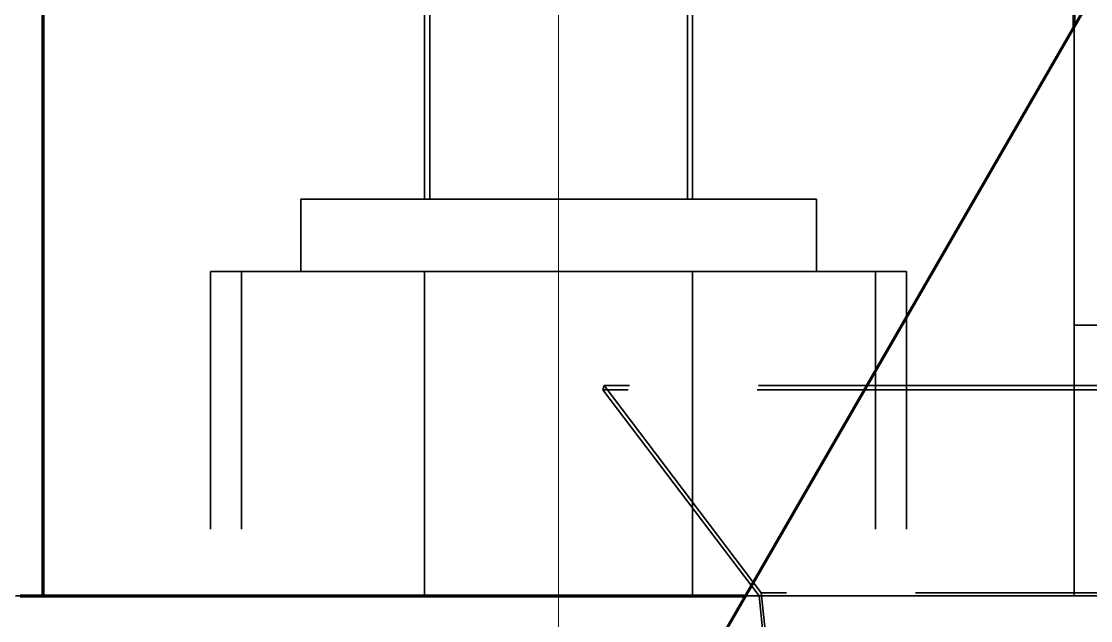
# Model space of a CAD drawing. Header units: millimetres. Extents: x 0 to 2382, y 0 to 420.
# Drawn here: x 937.59 to 945.89, y 346.25 to 350.9 of the extents above; entities that cross this region are included whole.
import ezdxf

# ---------------------------------------------------------------- set-up
doc = ezdxf.new("R2010")
doc.units = ezdxf.units.MM
doc.linetypes.add('IRAM-E-TRAZOS', pattern=[5, 4, -1])
doc.linetypes.add('IRAM-F-TRAZO-PUNTO', pattern=[20, 15, -2, 1, -2])
for name, color, linetype, lineweight in [('01-VISIBLE', 7, 'CONTINUOUS', 70), ('02-OCULTA', 4, 'IRAM-E-TRAZOS', 35), ('03-EJE', 1, 'IRAM-F-TRAZO-PUNTO', 18), ('08-FINA', 5, 'CONTINUOUS', 18)]:
    doc.layers.add(name, color=color, linetype=linetype, lineweight=lineweight)

msp = doc.modelspace()

# ---------------------------------------------------------------- linework, layer by layer
at = {"layer": '01-VISIBLE'}
for points in [[(942.2381, 344.7603), (947.5586, 353.9756)], [(945.7583, 350.8574), (945.7583, 352.4426)], [(937.7583, 346.4426), (937.7583, 351.8997)], [(937.5799, 346.4426), (937.6805, 346.4426), (937.781, 346.4426), (937.8815, 346.4426), (937.982, 346.4426), (938.0826, 346.4426), (938.1831, 346.4426), (938.2836, 346.4426), (938.3841, 346.4426), (938.4847, 346.4426), (938.5852, 346.4426), (938.6857, 346.4426), (938.7862, 346.4426), (938.8868, 346.4426), (938.9873, 346.4426), (939.0878, 346.4426), (939.1884, 346.4426), (939.2889, 346.4426), (939.3894, 346.4426), (939.4899, 346.4426), (939.5905, 346.4426), (939.691, 346.4426), (939.7915, 346.4426), (939.892, 346.4426), (939.9926, 346.4426), (940.0931, 346.4426), (940.1936, 346.4426), (940.2941, 346.4426), (940.3947, 346.4426), (940.4952, 346.4426), (940.5957, 346.4426), (940.6963, 346.4426), (940.7968, 346.4426), (940.8973, 346.4426), (940.9978, 346.4426), (941.0984, 346.4426), (941.1989, 346.4426), (941.2994, 346.4426), (941.3999, 346.4426), (941.5005, 346.4426), (941.601, 346.4426), (941.7015, 346.4426), (941.802, 346.4426), (941.9026, 346.4426), (942.0031, 346.4426), (942.1036, 346.4426), (942.2042, 346.4426), (942.3047, 346.4426), (942.4052, 346.4426), (942.5057, 346.4426), (942.6063, 346.4426), (942.7068, 346.4426), (942.8073, 346.4426), (942.9078, 346.4426), (943.0084, 346.4426), (943.1089, 346.4426), (943.2094, 346.4426)]]:
    msp.add_lwpolyline(points, dxfattribs=at)
at = {"layer": '02-OCULTA'}
for points in [[(940.7583, 349.5199), (940.7583, 356.7199)], [(942.7583, 349.5199), (942.7583, 356.7199)], [(940.7183, 349.5199), (940.7183, 356.4426)], [(942.7983, 349.5199), (942.7983, 356.4426)], [(947.5586, 353.9756), (942.2381, 344.7603)], [(937.7583, 346.4426), (937.7583, 352.4426)], [(945.7583, 346.4426), (945.7583, 352.4426)], [(945.7583, 348.5426), (945.7583, 348.6426), (945.7583, 348.7426), (945.7583, 348.8426), (945.7583, 348.9426), (945.7583, 349.0426), (945.7583, 349.1426), (945.7583, 349.2426), (945.7583, 349.3426), (945.7583, 349.4426), (945.7583, 349.5426), (945.7583, 349.6426), (945.7583, 349.7426), (945.7583, 349.8426), (945.7583, 349.9426), (945.7583, 350.0426), (945.7583, 350.1426), (945.7583, 350.2426), (945.7583, 350.3426), (945.7583, 350.4426), (945.7583, 350.5426), (945.7583, 350.6426), (945.7583, 350.7426), (945.7583, 350.8426), (945.7583, 350.9426)], [(945.7583, 350.9426), (945.7583, 350.8426), (945.7583, 350.7426), (945.7583, 350.6426), (945.7583, 350.5426), (945.7583, 350.4426), (945.7583, 350.3426), (945.7583, 350.2426), (945.7583, 350.1426), (945.7583, 350.0426), (945.7583, 349.9426), (945.7583, 349.8426), (945.7583, 349.7426), (945.7583, 349.6426), (945.7583, 349.5426), (945.7583, 349.4426), (945.7583, 349.3426), (945.7583, 349.2426), (945.7583, 349.1426), (945.7583, 349.0426), (945.7583, 348.9426), (945.7583, 348.8426), (945.7583, 348.7426), (945.7583, 348.6426), (945.7583, 348.5426)], [(945.7583, 346.4426), (945.7583, 350.8574)], [(941.7583, 349.5199), (941.6583, 349.5199), (941.5583, 349.5199), (941.4583, 349.5199), (941.3583, 349.5199), (941.2583, 349.5199), (941.1583, 349.5199), (941.0583, 349.5199), (940.9583, 349.5199), (940.8583, 349.5199), (940.7583, 349.5199), (940.6583, 349.5199), (940.5583, 349.5199), (940.4583, 349.5199), (940.3583, 349.5199), (940.2583, 349.5199), (940.1583, 349.5199), (940.0583, 349.5199), (939.9583, 349.5199), (939.8583, 349.5199), (939.7583, 349.5199)], [(939.7583, 349.5199), (939.8583, 349.5199), (939.9583, 349.5199), (940.0583, 349.5199), (940.1583, 349.5199), (940.2583, 349.5199), (940.3583, 349.5199), (940.4583, 349.5199), (940.5583, 349.5199), (940.6583, 349.5199), (940.7583, 349.5199), (940.8583, 349.5199), (940.9583, 349.5199), (941.0583, 349.5199), (941.1583, 349.5199), (941.2583, 349.5199), (941.3583, 349.5199), (941.4583, 349.5199), (941.5583, 349.5199), (941.6583, 349.5199), (941.7583, 349.5199), (941.8583, 349.5199), (941.9583, 349.5199), (942.0583, 349.5199), (942.1583, 349.5199), (942.2583, 349.5199), (942.3583, 349.5199), (942.4583, 349.5199), (942.5583, 349.5199), (942.6583, 349.5199), (942.7583, 349.5199), (942.8583, 349.5199), (942.9583, 349.5199), (943.0583, 349.5199), (943.1583, 349.5199), (943.2583, 349.5199), (943.3583, 349.5199), (943.4583, 349.5199), (943.5583, 349.5199), (943.6583, 349.5199), (943.7583, 349.5199)], [(939.7583, 348.9599), (939.7583, 349.5199)], [(941.7583, 349.5199), (941.6543, 349.5199), (941.5503, 349.5199), (941.4463, 349.5199), (941.3423, 349.5199), (941.2383, 349.5199), (941.1343, 349.5199), (941.0303, 349.5199), (940.9263, 349.5199), (940.8223, 349.5199), (940.7183, 349.5199)], [(940.7183, 349.5199), (940.8223, 349.5199), (940.9263, 349.5199), (941.0303, 349.5199), (941.1343, 349.5199), (941.2383, 349.5199), (941.3423, 349.5199), (941.4463, 349.5199), (941.5503, 349.5199), (941.6543, 349.5199), (941.7583, 349.5199), (941.8623, 349.5199), (941.9663, 349.5199), (942.0703, 349.5199), (942.1743, 349.5199), (942.2783, 349.5199), (942.3823, 349.5199), (942.4863, 349.5199), (942.5903, 349.5199), (942.6943, 349.5199), (942.7983, 349.5199)], [(941.7583, 349.5199), (941.6583, 349.5199), (941.5583, 349.5199), (941.4583, 349.5199), (941.3583, 349.5199), (941.2583, 349.5199), (941.1583, 349.5199), (941.0583, 349.5199), (940.9583, 349.5199), (940.8583, 349.5199), (940.7583, 349.5199)], [(940.7583, 349.5199), (940.8583, 349.5199), (940.9583, 349.5199), (941.0583, 349.5199), (941.1583, 349.5199), (941.2583, 349.5199), (941.3583, 349.5199), (941.4583, 349.5199), (941.5583, 349.5199), (941.6583, 349.5199), (941.7583, 349.5199), (941.8583, 349.5199), (941.9583, 349.5199), (942.0583, 349.5199), (942.1583, 349.5199), (942.2583, 349.5199), (942.3583, 349.5199), (942.4583, 349.5199), (942.5583, 349.5199), (942.6583, 349.5199), (942.7583, 349.5199)], [(942.7983, 349.5199), (942.6943, 349.5199), (942.5903, 349.5199), (942.4863, 349.5199), (942.3823, 349.5199), (942.2783, 349.5199), (942.1743, 349.5199), (942.0703, 349.5199), (941.9663, 349.5199), (941.8623, 349.5199), (941.7583, 349.5199)], [(943.7583, 349.5199), (943.6583, 349.5199), (943.5583, 349.5199), (943.4583, 349.5199), (943.3583, 349.5199), (943.2583, 349.5199), (943.1583, 349.5199), (943.0583, 349.5199), (942.9583, 349.5199), (942.8583, 349.5199), (942.7583, 349.5199), (942.6583, 349.5199), (942.5583, 349.5199), (942.4583, 349.5199), (942.3583, 349.5199), (942.2583, 349.5199), (942.1583, 349.5199), (942.0583, 349.5199), (941.9583, 349.5199), (941.8583, 349.5199), (941.7583, 349.5199)], [(942.7583, 349.5199), (942.6583, 349.5199), (942.5583, 349.5199), (942.4583, 349.5199), (942.3583, 349.5199), (942.2583, 349.5199), (942.1583, 349.5199), (942.0583, 349.5199), (941.9583, 349.5199), (941.8583, 349.5199), (941.7583, 349.5199)], [(943.7583, 348.9599), (943.7583, 349.5199)], [(941.7583, 348.9599), (941.6583, 348.9599), (941.5583, 348.9599), (941.4583, 348.9599), (941.3583, 348.9599), (941.2583, 348.9599), (941.1583, 348.9599), (941.0583, 348.9599), (940.9583, 348.9599), (940.8583, 348.9599), (940.7583, 348.9599), (940.6583, 348.9599), (940.5583, 348.9599), (940.4583, 348.9599), (940.3583, 348.9599), (940.2583, 348.9599), (940.1583, 348.9599), (940.0583, 348.9599), (939.9583, 348.9599), (939.8583, 348.9599), (939.7583, 348.9599), (939.6583, 348.9599), (939.5583, 348.9599), (939.4583, 348.9599), (939.3583, 348.9599), (939.2583, 348.9599), (939.1583, 348.9599), (939.0583, 348.9599)], [(939.0583, 348.9599), (939.1583, 348.9599), (939.2583, 348.9599), (939.3583, 348.9599), (939.4583, 348.9599), (939.5583, 348.9599), (939.6583, 348.9599), (939.7583, 348.9599), (939.8583, 348.9599), (939.9583, 348.9599), (940.0583, 348.9599), (940.1583, 348.9599), (940.2583, 348.9599), (940.3583, 348.9599), (940.4583, 348.9599), (940.5583, 348.9599), (940.6583, 348.9599), (940.7583, 348.9599), (940.8583, 348.9599), (940.9583, 348.9599), (941.0583, 348.9599), (941.1583, 348.9599), (941.2583, 348.9599), (941.3583, 348.9599), (941.4583, 348.9599), (941.5583, 348.9599), (941.6583, 348.9599), (941.7583, 348.9599), (941.8583, 348.9599), (941.9583, 348.9599), (942.0583, 348.9599), (942.1583, 348.9599), (942.2583, 348.9599), (942.3583, 348.9599), (942.4583, 348.9599), (942.5583, 348.9599), (942.6583, 348.9599), (942.7583, 348.9599), (942.8583, 348.9599), (942.9583, 348.9599), (943.0583, 348.9599), (943.1583, 348.9599), (943.2583, 348.9599), (943.3583, 348.9599), (943.4583, 348.9599), (943.5583, 348.9599), (943.6583, 348.9599), (943.7583, 348.9599), (943.8583, 348.9599), (943.9583, 348.9599), (944.0583, 348.9599), (944.1583, 348.9599), (944.2583, 348.9599), (944.3583, 348.9599), (944.4583, 348.9599)], [(939.0583, 341.9599), (939.0583, 348.9599)], [(941.7583, 348.9599), (941.6558, 348.9599), (941.5533, 348.9599), (941.4508, 348.9599), (941.3483, 348.9599), (941.2458, 348.9599), (941.1433, 348.9599), (941.0408, 348.9599), (940.9383, 348.9599), (940.8358, 348.9599), (940.7333, 348.9599), (940.6308, 348.9599), (940.5283, 348.9599), (940.4258, 348.9599), (940.3233, 348.9599), (940.2208, 348.9599), (940.1183, 348.9599), (940.0158, 348.9599), (939.9133, 348.9599), (939.8108, 348.9599), (939.7083, 348.9599), (939.6058, 348.9599), (939.5033, 348.9599), (939.4008, 348.9599), (939.2983, 348.9599)], [(939.2983, 348.9599), (939.3987, 348.9599), (939.4991, 348.9599), (939.5996, 348.9599), (939.7, 348.9599), (939.8004, 348.9599), (939.9008, 348.9599), (940.0012, 348.9599), (940.1016, 348.9599), (940.202, 348.9599), (940.3024, 348.9599), (940.4028, 348.9599), (940.5032, 348.9599), (940.6036, 348.9599), (940.704, 348.9599), (940.8045, 348.9599), (940.9049, 348.9599), (941.0053, 348.9599), (941.1057, 348.9599), (941.2061, 348.9599), (941.3065, 348.9599), (941.4069, 348.9599), (941.5073, 348.9599), (941.6077, 348.9599), (941.7081, 348.9599), (941.8085, 348.9599), (941.9089, 348.9599), (942.0094, 348.9599), (942.1098, 348.9599), (942.2102, 348.9599), (942.3106, 348.9599), (942.411, 348.9599), (942.5114, 348.9599), (942.6118, 348.9599), (942.7122, 348.9599), (942.8126, 348.9599), (942.913, 348.9599), (943.0134, 348.9599), (943.1138, 348.9599), (943.2143, 348.9599), (943.3147, 348.9599), (943.4151, 348.9599), (943.5155, 348.9599), (943.6159, 348.9599), (943.7163, 348.9599), (943.8167, 348.9599), (943.9171, 348.9599), (944.0175, 348.9599), (944.1179, 348.9599), (944.2183, 348.9599)], [(939.2983, 341.9599), (939.2983, 348.9599)], [(941.7583, 348.9599), (941.6583, 348.9599), (941.5583, 348.9599), (941.4583, 348.9599), (941.3583, 348.9599), (941.2583, 348.9599), (941.1583, 348.9599), (941.0583, 348.9599), (940.9583, 348.9599), (940.8583, 348.9599), (940.7583, 348.9599), (940.6583, 348.9599), (940.5583, 348.9599), (940.4583, 348.9599), (940.3583, 348.9599), (940.2583, 348.9599), (940.1583, 348.9599), (940.0583, 348.9599), (939.9583, 348.9599), (939.8583, 348.9599), (939.7583, 348.9599)], [(939.7583, 348.9599), (939.8583, 348.9599), (939.9583, 348.9599), (940.0583, 348.9599), (940.1583, 348.9599), (940.2583, 348.9599), (940.3583, 348.9599), (940.4583, 348.9599), (940.5583, 348.9599), (940.6583, 348.9599), (940.7583, 348.9599), (940.8583, 348.9599), (940.9583, 348.9599), (941.0583, 348.9599), (941.1583, 348.9599), (941.2583, 348.9599), (941.3583, 348.9599), (941.4583, 348.9599), (941.5583, 348.9599), (941.6583, 348.9599), (941.7583, 348.9599), (941.8583, 348.9599), (941.9583, 348.9599), (942.0583, 348.9599), (942.1583, 348.9599), (942.2583, 348.9599), (942.3583, 348.9599), (942.4583, 348.9599), (942.5583, 348.9599), (942.6583, 348.9599), (942.7583, 348.9599), (942.8583, 348.9599), (942.9583, 348.9599), (943.0583, 348.9599), (943.1583, 348.9599), (943.2583, 348.9599), (943.3583, 348.9599), (943.4583, 348.9599), (943.5583, 348.9599), (943.6583, 348.9599), (943.7583, 348.9599)], [(941.7583, 348.9599), (941.6543, 348.9599), (941.5503, 348.9599), (941.4463, 348.9599), (941.3423, 348.9599), (941.2383, 348.9599), (941.1343, 348.9599), (941.0303, 348.9599), (940.9263, 348.9599), (940.8223, 348.9599), (940.7183, 348.9599)], [(940.7183, 348.9599), (940.8223, 348.9599), (940.9263, 348.9599), (941.0303, 348.9599), (941.1343, 348.9599), (941.2383, 348.9599), (941.3423, 348.9599), (941.4463, 348.9599), (941.5503, 348.9599), (941.6543, 348.9599), (941.7583, 348.9599), (941.8623, 348.9599), (941.9663, 348.9599), (942.0703, 348.9599), (942.1743, 348.9599), (942.2783, 348.9599), (942.3823, 348.9599), (942.4863, 348.9599), (942.5903, 348.9599), (942.6943, 348.9599), (942.7983, 348.9599)], [(940.7183, 346.4426), (940.7183, 348.9599)], [(942.7983, 348.9599), (942.6943, 348.9599), (942.5903, 348.9599), (942.4863, 348.9599), (942.3823, 348.9599), (942.2783, 348.9599), (942.1743, 348.9599), (942.0703, 348.9599), (941.9663, 348.9599), (941.8623, 348.9599), (941.7583, 348.9599)], [(943.7583, 348.9599), (943.6583, 348.9599), (943.5583, 348.9599), (943.4583, 348.9599), (943.3583, 348.9599), (943.2583, 348.9599), (943.1583, 348.9599), (943.0583, 348.9599), (942.9583, 348.9599), (942.8583, 348.9599), (942.7583, 348.9599), (942.6583, 348.9599), (942.5583, 348.9599), (942.4583, 348.9599), (942.3583, 348.9599), (942.2583, 348.9599), (942.1583, 348.9599), (942.0583, 348.9599), (941.9583, 348.9599), (941.8583, 348.9599), (941.7583, 348.9599)], [(944.4583, 348.9599), (944.3545, 348.9599), (944.2506, 348.9599), (944.1468, 348.9599), (944.0429, 348.9599), (943.9391, 348.9599), (943.8353, 348.9599), (943.7314, 348.9599), (943.6276, 348.9599), (943.5237, 348.9599), (943.4199, 348.9599), (943.316, 348.9599), (943.2122, 348.9599), (943.1083, 348.9599), (943.0045, 348.9599), (942.9006, 348.9599), (942.7968, 348.9599), (942.6929, 348.9599), (942.5891, 348.9599), (942.4853, 348.9599), (942.3814, 348.9599), (942.2776, 348.9599), (942.1737, 348.9599), (942.0699, 348.9599), (941.966, 348.9599), (941.8622, 348.9599), (941.7583, 348.9599)], [(944.2183, 348.9599), (944.1158, 348.9599), (944.0133, 348.9599), (943.9108, 348.9599), (943.8083, 348.9599), (943.7058, 348.9599), (943.6033, 348.9599), (943.5008, 348.9599), (943.3983, 348.9599), (943.2958, 348.9599), (943.1933, 348.9599), (943.0908, 348.9599), (942.9883, 348.9599), (942.8858, 348.9599), (942.7833, 348.9599), (942.6808, 348.9599), (942.5783, 348.9599), (942.4758, 348.9599), (942.3733, 348.9599), (942.2708, 348.9599), (942.1683, 348.9599), (942.0658, 348.9599), (941.9633, 348.9599), (941.8608, 348.9599), (941.7583, 348.9599)], [(942.7983, 346.4426), (942.7983, 348.9599)], [(944.2183, 341.9599), (944.2183, 348.9599)], [(944.4583, 341.9599), (944.4583, 348.9599)], [(945.7583, 348.5426), (946.5583, 348.5426)], [(942.102, 348.0426), (942.113, 348.076)], [(947.2982, 348.0426), (942.102, 348.0426)], [(943.3133, 346.4426), (942.102, 348.0426)], [(947.3092, 348.076), (942.113, 348.076)], [(942.113, 348.076), (943.3312, 346.4669)], [(941.7583, 346.4426), (941.658, 346.4426), (941.5577, 346.4426), (941.4574, 346.4426), (941.3571, 346.4426), (941.2568, 346.4426), (941.1565, 346.4426), (941.0562, 346.4426), (940.9559, 346.4426), (940.8556, 346.4426), (940.7553, 346.4426), (940.655, 346.4426), (940.5548, 346.4426), (940.4545, 346.4426), (940.3542, 346.4426), (940.2539, 346.4426), (940.1536, 346.4426), (940.0533, 346.4426), (939.953, 346.4426), (939.8527, 346.4426), (939.7524, 346.4426), (939.6521, 346.4426), (939.5518, 346.4426), (939.4515, 346.4426), (939.3512, 346.4426), (939.2509, 346.4426), (939.1506, 346.4426), (939.0503, 346.4426), (938.95, 346.4426), (938.8497, 346.4426), (938.7494, 346.4426), (938.6491, 346.4426), (938.5488, 346.4426), (938.4485, 346.4426), (938.3482, 346.4426), (938.2479, 346.4426), (938.1476, 346.4426), (938.0473, 346.4426), (937.947, 346.4426), (937.8467, 346.4426), (937.7464, 346.4426), (937.6461, 346.4426), (937.5458, 346.4426)], [(937.5458, 346.4426), (937.6461, 346.4426), (937.7464, 346.4426), (937.8467, 346.4426), (937.947, 346.4426), (938.0473, 346.4426), (938.1476, 346.4426), (938.2479, 346.4426), (938.3482, 346.4426), (938.4485, 346.4426), (938.5488, 346.4426), (938.6491, 346.4426), (938.7494, 346.4426), (938.8497, 346.4426), (938.95, 346.4426), (939.0503, 346.4426), (939.1506, 346.4426), (939.2509, 346.4426), (939.3512, 346.4426), (939.4515, 346.4426), (939.5518, 346.4426), (939.6521, 346.4426), (939.7524, 346.4426), (939.8527, 346.4426), (939.953, 346.4426), (940.0533, 346.4426), (940.1536, 346.4426), (940.2539, 346.4426), (940.3542, 346.4426), (940.4545, 346.4426), (940.5548, 346.4426), (940.655, 346.4426), (940.7553, 346.4426), (940.8556, 346.4426), (940.9559, 346.4426), (941.0562, 346.4426), (941.1565, 346.4426), (941.2568, 346.4426), (941.3571, 346.4426), (941.4574, 346.4426), (941.5577, 346.4426), (941.658, 346.4426), (941.7583, 346.4426), (941.8586, 346.4426), (941.9589, 346.4426), (942.0592, 346.4426), (942.1595, 346.4426), (942.2598, 346.4426), (942.3601, 346.4426), (942.4604, 346.4426), (942.5607, 346.4426), (942.661, 346.4426), (942.7613, 346.4426), (942.8616, 346.4426), (942.9619, 346.4426), (943.0622, 346.4426), (943.1625, 346.4426), (943.2628, 346.4426), (943.3631, 346.4426), (943.4634, 346.4426), (943.5637, 346.4426), (943.664, 346.4426), (943.7643, 346.4426), (943.8646, 346.4426), (943.9649, 346.4426), (944.0652, 346.4426), (944.1655, 346.4426), (944.2658, 346.4426), (944.3661, 346.4426), (944.4664, 346.4426), (944.5667, 346.4426), (944.667, 346.4426), (944.7673, 346.4426), (944.8676, 346.4426), (944.9679, 346.4426), (945.0682, 346.4426), (945.1685, 346.4426), (945.2688, 346.4426), (945.3691, 346.4426), (945.4694, 346.4426), (945.5697, 346.4426), (945.67, 346.4426), (945.7703, 346.4426), (945.8706, 346.4426), (945.9709, 346.4426)], [(941.7583, 346.4426), (941.6583, 346.4426), (941.5583, 346.4426), (941.4583, 346.4426), (941.3583, 346.4426), (941.2583, 346.4426), (941.1583, 346.4426), (941.0583, 346.4426), (940.9583, 346.4426), (940.8583, 346.4426), (940.7583, 346.4426), (940.6583, 346.4426), (940.5583, 346.4426), (940.4583, 346.4426), (940.3583, 346.4426), (940.2583, 346.4426), (940.1583, 346.4426), (940.0583, 346.4426), (939.9583, 346.4426), (939.8583, 346.4426), (939.7583, 346.4426), (939.6583, 346.4426), (939.5583, 346.4426), (939.4583, 346.4426), (939.3583, 346.4426), (939.2583, 346.4426), (939.1583, 346.4426), (939.0583, 346.4426), (938.9583, 346.4426), (938.8583, 346.4426), (938.7583, 346.4426), (938.6583, 346.4426), (938.5583, 346.4426), (938.4583, 346.4426), (938.3583, 346.4426), (938.2583, 346.4426), (938.1583, 346.4426), (938.0583, 346.4426), (937.9583, 346.4426), (937.8583, 346.4426), (937.7583, 346.4426), (937.6583, 346.4426), (937.5583, 346.4426)], [(938.7583, 346.4426), (938.6583, 346.4426), (938.5583, 346.4426), (938.4583, 346.4426), (938.3583, 346.4426), (938.2583, 346.4426), (938.1583, 346.4426), (938.0583, 346.4426), (937.9583, 346.4426), (937.8583, 346.4426), (937.7583, 346.4426)], [(938.7583, 346.4426), (938.6583, 346.4426), (938.5583, 346.4426), (938.4583, 346.4426), (938.3583, 346.4426), (938.2583, 346.4426), (938.1583, 346.4426), (938.0583, 346.4426), (937.9583, 346.4426), (937.8583, 346.4426), (937.7583, 346.4426)], [(944.7583, 346.4426), (938.7583, 346.4426)], [(944.7583, 346.4426), (938.7583, 346.4426)], [(941.7583, 346.4426), (941.6543, 346.4426), (941.5503, 346.4426), (941.4463, 346.4426), (941.3423, 346.4426), (941.2383, 346.4426), (941.1343, 346.4426), (941.0303, 346.4426), (940.9263, 346.4426), (940.8223, 346.4426), (940.7183, 346.4426)], [(940.7183, 346.4426), (940.8223, 346.4426), (940.9263, 346.4426), (941.0303, 346.4426), (941.1343, 346.4426), (941.2383, 346.4426), (941.3423, 346.4426), (941.4463, 346.4426), (941.5503, 346.4426), (941.6543, 346.4426), (941.7583, 346.4426), (941.8623, 346.4426), (941.9663, 346.4426), (942.0703, 346.4426), (942.1743, 346.4426), (942.2783, 346.4426), (942.3823, 346.4426), (942.4863, 346.4426), (942.5903, 346.4426), (942.6943, 346.4426), (942.7983, 346.4426)], [(945.9083, 346.4426), (945.8071, 346.4426), (945.7059, 346.4426), (945.6047, 346.4426), (945.5035, 346.4426), (945.4022, 346.4426), (945.301, 346.4426), (945.1998, 346.4426), (945.0986, 346.4426), (944.9974, 346.4426), (944.8961, 346.4426), (944.7949, 346.4426), (944.6937, 346.4426), (944.5925, 346.4426), (944.4913, 346.4426), (944.39, 346.4426), (944.2888, 346.4426), (944.1876, 346.4426), (944.0864, 346.4426), (943.9852, 346.4426), (943.8839, 346.4426), (943.7827, 346.4426), (943.6815, 346.4426), (943.5803, 346.4426), (943.4791, 346.4426), (943.3778, 346.4426), (943.2766, 346.4426), (943.1754, 346.4426), (943.0742, 346.4426), (942.973, 346.4426), (942.8717, 346.4426), (942.7705, 346.4426), (942.6693, 346.4426), (942.5681, 346.4426), (942.4669, 346.4426), (942.3657, 346.4426), (942.2644, 346.4426), (942.1632, 346.4426), (942.062, 346.4426), (941.9608, 346.4426), (941.8596, 346.4426), (941.7583, 346.4426)], [(945.9709, 346.4426), (945.8706, 346.4426), (945.7703, 346.4426), (945.67, 346.4426), (945.5697, 346.4426), (945.4694, 346.4426), (945.3691, 346.4426), (945.2688, 346.4426), (945.1685, 346.4426), (945.0682, 346.4426), (944.9679, 346.4426), (944.8676, 346.4426), (944.7673, 346.4426), (944.667, 346.4426), (944.5667, 346.4426), (944.4664, 346.4426), (944.3661, 346.4426), (944.2658, 346.4426), (944.1655, 346.4426), (944.0652, 346.4426), (943.9649, 346.4426), (943.8646, 346.4426), (943.7643, 346.4426), (943.664, 346.4426), (943.5637, 346.4426), (943.4634, 346.4426), (943.3631, 346.4426), (943.2628, 346.4426), (943.1625, 346.4426), (943.0622, 346.4426), (942.9619, 346.4426), (942.8616, 346.4426), (942.7613, 346.4426), (942.661, 346.4426), (942.5607, 346.4426), (942.4604, 346.4426), (942.3601, 346.4426), (942.2598, 346.4426), (942.1595, 346.4426), (942.0592, 346.4426), (941.9589, 346.4426), (941.8586, 346.4426), (941.7583, 346.4426)], [(942.7983, 346.4426), (942.6943, 346.4426), (942.5903, 346.4426), (942.4863, 346.4426), (942.3823, 346.4426), (942.2783, 346.4426), (942.1743, 346.4426), (942.0703, 346.4426), (941.9663, 346.4426), (941.8623, 346.4426), (941.7583, 346.4426)], [(943.2094, 346.4426), (943.3106, 346.4426), (943.4117, 346.4426), (943.5128, 346.4426), (943.614, 346.4426), (943.7151, 346.4426), (943.8162, 346.4426), (943.9174, 346.4426), (944.0185, 346.4426), (944.1196, 346.4426), (944.2208, 346.4426), (944.3219, 346.4426), (944.4231, 346.4426), (944.5242, 346.4426), (944.6253, 346.4426), (944.7265, 346.4426), (944.8276, 346.4426), (944.9287, 346.4426), (945.0299, 346.4426), (945.131, 346.4426), (945.2321, 346.4426), (945.3333, 346.4426), (945.4344, 346.4426), (945.5355, 346.4426), (945.6367, 346.4426), (945.7378, 346.4426), (945.839, 346.4426), (945.9401, 346.4426)], [(948.5094, 346.4426), (943.3133, 346.4426)], [(943.5633, 344.0426), (943.3133, 346.4426)], [(948.5273, 346.4669), (943.3312, 346.4669)], [(943.3312, 346.4669), (943.5833, 344.0467)], [(944.7583, 346.4426), (944.8583, 346.4426), (944.9583, 346.4426), (945.0583, 346.4426), (945.1583, 346.4426), (945.2583, 346.4426), (945.3583, 346.4426), (945.4583, 346.4426), (945.5583, 346.4426), (945.6583, 346.4426), (945.7583, 346.4426)], [(944.7583, 346.4426), (944.8583, 346.4426), (944.9583, 346.4426), (945.0583, 346.4426), (945.1583, 346.4426), (945.2583, 346.4426), (945.3583, 346.4426), (945.4583, 346.4426), (945.5583, 346.4426), (945.6583, 346.4426), (945.7583, 346.4426)]]:
    msp.add_lwpolyline(points, dxfattribs=at)
at = {"layer": '03-EJE'}
msp.add_lwpolyline([(941.7583, 319.32), (941.7583, 365.2907)], dxfattribs=at)
at = {"layer": '08-FINA'}
msp.add_circle((929.8333, 354.1667), 36.8333, dxfattribs=at)

doc.saveas('drawing.dxf')
